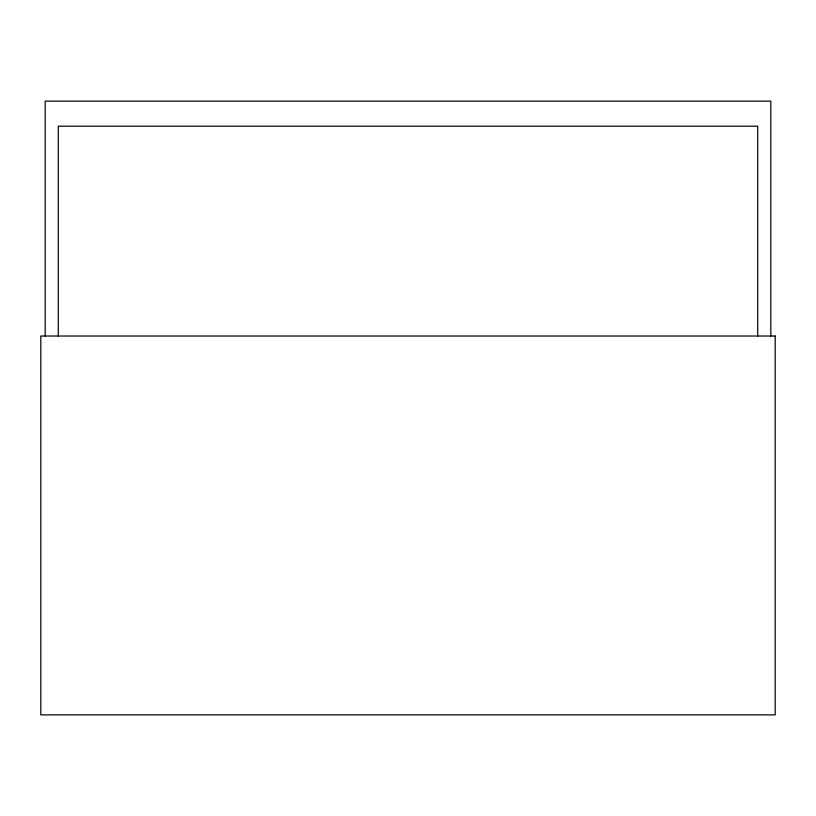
<?xml version="1.0" encoding="UTF-8"?>
<svg xmlns="http://www.w3.org/2000/svg" width="816" height="816" viewBox="0 0 816 816"><rect width="100%" height="100%" fill="white"/><g stroke="black" fill="none" stroke-linecap="round" stroke-linejoin="round"><path stroke-width="1.22" d="M770.824 336.019L770.824 101.123L45.176 101.123L45.176 336.019M757.717 336.019L757.717 126.184L58.283 126.184L58.283 336.019M775.2 336.019L40.8 336.019L40.8 714.877L775.2 714.877L775.2 336.019"/></g></svg>
